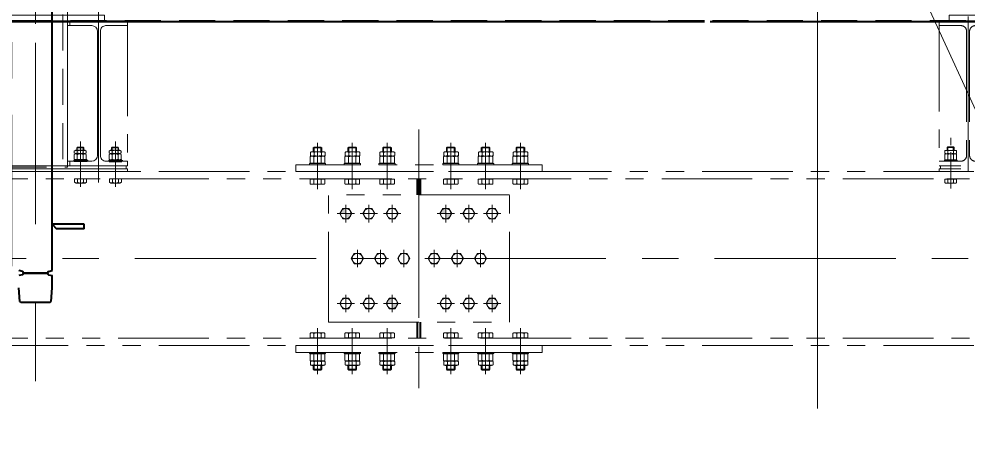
# Model space of a CAD drawing. Header units: millimetres. Extents: x 52110 to 400893, y -153728 to 31997.
# Drawn here: x 177360 to 180634, y -124304 to -122864 of the extents above; entities that cross this region are included whole.
import ezdxf

# ---------------------------------------------------------------- set-up
doc = ezdxf.new("R2010")
doc.units = ezdxf.units.MM
doc.header["$LTSCALE"] = 500
for name, pattern in [('CENTER', [2, 1.25, -0.25, 0.25, -0.25]), ('DASHED', [0.75, 0.5, -0.25]), ('DASHED2', [0.375, 0.25, -0.125]), ('HIDDEN', [0.375, 0.25, -0.125]), ('PHANTOM2', [1.25, 0.625, -0.125, 0.125, -0.125, 0.125, -0.125])]:
    doc.linetypes.add(name, pattern=pattern)
for name, color, linetype, lineweight in [('2D', 4, 'PHANTOM2', 20), ('SHI', 7, 'Continuous', 40), ('WEN', 3, 'Continuous', 20), ('XU', 6, 'DASHED2', 20), ('ZHONG', 1, 'CENTER', 20)]:
    doc.layers.add(name, color=color, linetype=linetype, lineweight=lineweight)
doc.layers.add('3', color=6, linetype='Continuous')

# ---------------------------------------------------------------- blocks, each defined once
blk = doc.blocks.new('sl')
at = {"layer": 'SHI'}
for p, q in [((219932.72, 74636.82), (219932.72, 76217.7)), ((220043.72, 74796.7), (219932.72, 74796.7)), ((219934.72, 74794.7), (219932.72, 74794.7)), ((219934.72, 74796.7), (219934.72, 74794.7)), ((219934.72, 74794.7), (219948.72, 74780.7)), ((220043.72, 74780.7), (220043.72, 74796.7)), ((220033.72, 74780.7), (219948.72, 74780.7)), ((220043.72, 74780.7), (219948.72, 74780.7)), ((219831.14, 74633.5), (219818.72, 74636.82)), ((219920.3, 74633.5), (219932.72, 74636.82)), ((219831.14, 74621.91), (219818.72, 74618.58)), ((219834.72, 74628.7), (219916.72, 74628.7)), ((219834.72, 74626.7), (219916.72, 74626.7)), ((219920.3, 74621.91), (219932.72, 74618.58)), ((219932.72, 74576.7), (219932.72, 74618.58)), ((219821.72, 74529.7), (219818.72, 74576.7)), ((219929.72, 74529.7), (219932.72, 74576.7)), ((219824.72, 74526.7), (219821.72, 74529.7)), ((219824.72, 74526.7), (219926.72, 74526.7)), ((219926.72, 74526.7), (219929.72, 74529.7))]:
    blk.add_line(p, q, dxfattribs=at)
for centre, start, end in [((219829.72, 74628.7), 0, 76.48135), ((219921.72, 74628.7), 103.51865, 180), ((219829.72, 74626.7), 283.51865, 0), ((219921.72, 74626.7), 180, 256.48135)]:
    blk.add_arc(centre, 5, start, end, dxfattribs=at)
at = {"layer": 'ZHONG', "color": 1}
blk.add_line((219875.72, 74796.7), (219875.72, 79215.72), dxfattribs=at)
at = {"layer": 'ZHONG'}
blk.add_line((219875.72, 74524.7), (219875.72, 74254.31), dxfattribs=at)
blk = doc.blocks.new('平移框架连接板一')
at = {"layer": '2D'}
h = blk.add_hatch(color=3, dxfattribs=at)
h.paths.add_polyline_path([(-247.5, 173, 0.414214), (-265.5, 155), (-247.5, 155)])
h.paths.add_polyline_path([(-229.5, 155), (-247.5, 155), (-247.5, 137, 0.414214)])
h.paths.add_polyline_path([(-87.5, -137, 0.414214), (-105.5, -155), (-87.5, -155)])
h.paths.add_polyline_path([(-69.5, -155), (-87.5, -155), (-87.5, -173, 0.414214)])
h = blk.add_hatch(color=256, dxfattribs=at)
h.paths.add_polyline_path([(79.5, 155), (97.5, 155), (97.5, 173, 0.414214)])
h.paths.add_polyline_path([(97.5, 137, 0.414214), (115.5, 155), (97.5, 155)])
h.paths.add_polyline_path([(257.5, -155), (257.5, -137, 0.414214), (239.5, -155)])
h.paths.add_polyline_path([(257.5, -155), (257.5, -173, 0.414214), (275.5, -155)])
for p, q in [((-369.6, 355.3), (-369.6, 366.9)), ((-363.2, 368.6), (-325.1, 368.6)), ((-357, 385), (-360, 382)), ((-330, 382), (-360, 382)), ((-360, 368.6), (-360, 382)), ((-357, 368.6), (-357, 385)), ((-357, 385), (-333, 385)), ((-356.9, 355.3), (-356.9, 366.9)), ((-333, 385), (-330, 382)), ((-333, 368.6), (-333, 385)), ((-331.5, 355.3), (-331.5, 366.9)), ((-330, 368.6), (-330, 382)), ((-318.7, 355.3), (-318.7, 366.9)), ((-249.6, 355.3), (-249.6, 366.9)), ((-243.2, 368.6), (-205.1, 368.6)), ((-237, 385), (-240, 382)), ((-210, 382), (-240, 382)), ((-240, 368.6), (-240, 382)), ((-237, 368.6), (-237, 385)), ((-237, 385), (-213, 385)), ((-236.9, 355.3), (-236.9, 366.9)), ((-213, 385), (-210, 382)), ((-213, 368.6), (-213, 385)), ((-211.5, 355.3), (-211.5, 366.9)), ((-210, 368.6), (-210, 382)), ((-198.7, 355.3), (-198.7, 366.9)), ((-129.6, 355.3), (-129.6, 366.9)), ((-123.2, 368.6), (-85.1, 368.6)), ((-117, 385), (-120, 382)), ((-90, 382), (-120, 382)), ((-120, 368.6), (-120, 382)), ((-117, 368.6), (-117, 385)), ((-117, 385), (-93, 385)), ((-116.9, 355.3), (-116.9, 366.9)), ((-93, 385), (-90, 382)), ((-93, 368.6), (-93, 385)), ((-91.5, 355.3), (-91.5, 366.9)), ((-90, 368.6), (-90, 382)), ((-78.7, 355.3), (-78.7, 366.9)), ((90.4, 355.3), (90.4, 366.9)), ((96.8, 368.6), (134.9, 368.6)), ((103, 385), (100, 382)), ((130, 382), (100, 382)), ((100, 368.6), (100, 382)), ((103, 368.6), (103, 385)), ((103, 385), (127, 385)), ((103.1, 355.3), (103.1, 366.9)), ((127, 385), (130, 382)), ((127, 368.6), (127, 385)), ((128.5, 355.3), (128.5, 366.9)), ((130, 368.6), (130, 382)), ((141.3, 355.3), (141.3, 366.9)), ((210.4, 355.3), (210.4, 366.9)), ((216.8, 368.6), (254.9, 368.6)), ((223, 385), (220, 382)), ((250, 382), (220, 382)), ((220, 368.6), (220, 382)), ((223, 368.6), (223, 385)), ((223, 385), (247, 385)), ((223.1, 355.3), (223.1, 366.9)), ((247, 385), (250, 382)), ((247, 368.6), (247, 385)), ((248.5, 355.3), (248.5, 366.9)), ((250, 368.6), (250, 382)), ((261.3, 355.3), (261.3, 366.9)), ((330.4, 355.3), (330.4, 366.9)), ((336.8, 368.6), (374.9, 368.6)), ((343, 385), (340, 382)), ((370, 382), (340, 382)), ((340, 368.6), (340, 382)), ((343, 368.6), (343, 385)), ((343, 385), (367, 385)), ((343.1, 355.3), (343.1, 366.9)), ((367, 385), (370, 382)), ((367, 368.6), (367, 385)), ((368.5, 355.3), (368.5, 366.9)), ((370, 368.6), (370, 382)), ((381.3, 355.3), (381.3, 366.9)), ((-373, 328), (-373, 324)), ((-317, 328), (-373, 328)), ((-370.4, 351.9), (-370.4, 328.8)), ((-319.6, 328.8), (-370.4, 328.8)), ((-366.4, 328), (-366.4, 328.8)), ((-323.6, 328), (-366.4, 328)), ((-325.9, 353.6), (-364.1, 353.6)), ((-363.2, 353.6), (-325.1, 353.6)), ((-357.7, 351.9), (-357.7, 328.8)), ((-332.3, 351.9), (-332.3, 328.8)), ((-323.6, 328), (-323.6, 328.8)), ((-319.6, 351.9), (-319.6, 328.8)), ((-317, 324), (-317, 328)), ((-253, 328), (-253, 324)), ((-197, 328), (-253, 328)), ((-250.4, 351.9), (-250.4, 328.8)), ((-199.6, 328.8), (-250.4, 328.8)), ((-246.4, 328), (-246.4, 328.8)), ((-203.6, 328), (-246.4, 328)), ((-205.9, 353.6), (-244.1, 353.6)), ((-243.2, 353.6), (-205.1, 353.6)), ((-237.7, 351.9), (-237.7, 328.8)), ((-212.3, 351.9), (-212.3, 328.8)), ((-203.6, 328), (-203.6, 328.8)), ((-199.6, 351.9), (-199.6, 328.8)), ((-197, 324), (-197, 328)), ((-133, 328), (-133, 324)), ((-77, 328), (-133, 328)), ((-130.4, 351.9), (-130.4, 328.8)), ((-79.6, 328.8), (-130.4, 328.8)), ((-126.4, 328), (-126.4, 328.8)), ((-83.6, 328), (-126.4, 328)), ((-85.9, 353.6), (-124.1, 353.6)), ((-123.2, 353.6), (-85.1, 353.6)), ((-117.7, 351.9), (-117.7, 328.8)), ((-92.3, 351.9), (-92.3, 328.8)), ((-83.6, 328), (-83.6, 328.8)), ((-79.6, 351.9), (-79.6, 328.8)), ((-77, 324), (-77, 328)), ((87, 328), (87, 324)), ((143, 328), (87, 328)), ((89.6, 351.9), (89.6, 328.8)), ((140.4, 328.8), (89.6, 328.8)), ((93.6, 328), (93.6, 328.8)), ((136.4, 328), (93.6, 328)), ((134.1, 353.6), (95.9, 353.6)), ((96.8, 353.6), (134.9, 353.6)), ((102.3, 351.9), (102.3, 328.8)), ((127.7, 351.9), (127.7, 328.8)), ((136.4, 328), (136.4, 328.8)), ((140.4, 351.9), (140.4, 328.8)), ((143, 324), (143, 328)), ((207, 328), (207, 324)), ((263, 328), (207, 328)), ((209.6, 351.9), (209.6, 328.8)), ((260.4, 328.8), (209.6, 328.8)), ((213.6, 328), (213.6, 328.8)), ((256.4, 328), (213.6, 328)), ((254.1, 353.6), (215.9, 353.6)), ((216.8, 353.6), (254.9, 353.6)), ((222.3, 351.9), (222.3, 328.8)), ((247.7, 351.9), (247.7, 328.8)), ((256.4, 328), (256.4, 328.8)), ((260.4, 351.9), (260.4, 328.8)), ((263, 324), (263, 328)), ((327, 328), (327, 324)), ((383, 328), (327, 328)), ((329.6, 351.9), (329.6, 328.8)), ((380.4, 328.8), (329.6, 328.8)), ((333.6, 328), (333.6, 328.8)), ((376.4, 328), (333.6, 328)), ((374.1, 353.6), (335.9, 353.6)), ((336.8, 353.6), (374.9, 353.6)), ((342.3, 351.9), (342.3, 328.8)), ((367.7, 351.9), (367.7, 328.8)), ((376.4, 328), (376.4, 328.8)), ((380.4, 351.9), (380.4, 328.8)), ((383, 324), (383, 328)), ((430, 324), (-420, 324)), ((-420, 324), (-420, 300)), ((430, 300), (-420, 300)), ((-373, 324), (-317, 324)), ((-253, 324), (-197, 324)), ((-133, 324), (-77, 324)), ((87, 324), (143, 324)), ((207, 324), (263, 324)), ((327, 324), (383, 324)), ((430, 324), (430, 300)), ((-370.4, 274.2), (-370.4, 258)), ((-370.4, 274.2), (-319.6, 274.2)), ((-361.7, 275), (-328.3, 275)), ((-361.7, 275), (-361.7, 274.2)), ((-357.7, 274.2), (-357.7, 258)), ((-332.3, 274.2), (-332.3, 258)), ((-328.3, 275), (-328.3, 274.2)), ((-319.6, 274.2), (-319.6, 258)), ((-250.4, 274.2), (-250.4, 258)), ((-250.4, 274.2), (-199.6, 274.2)), ((-241.7, 275), (-208.3, 275)), ((-241.7, 275), (-241.7, 274.2)), ((-237.7, 274.2), (-237.7, 258)), ((-212.3, 274.2), (-212.3, 258)), ((-208.3, 275), (-208.3, 274.2)), ((-199.6, 274.2), (-199.6, 258)), ((-130.4, 274.2), (-130.4, 258)), ((-130.4, 274.2), (-79.6, 274.2)), ((-121.7, 275), (-88.3, 275)), ((-121.7, 275), (-121.7, 274.2)), ((-117.7, 274.2), (-117.7, 258)), ((-92.3, 274.2), (-92.3, 258)), ((-88.3, 275), (-88.3, 274.2)), ((-79.6, 274.2), (-79.6, 258)), ((89.6, 274.2), (89.6, 258)), ((89.6, 274.2), (140.4, 274.2)), ((98.3, 275), (131.7, 275)), ((98.3, 275), (98.3, 274.2)), ((102.3, 274.2), (102.3, 258)), ((127.7, 274.2), (127.7, 258)), ((131.7, 275), (131.7, 274.2)), ((140.4, 274.2), (140.4, 258)), ((209.6, 274.2), (209.6, 258)), ((209.6, 274.2), (260.4, 274.2)), ((218.3, 275), (251.7, 275)), ((218.3, 275), (218.3, 274.2)), ((222.3, 274.2), (222.3, 258)), ((247.7, 274.2), (247.7, 258)), ((251.7, 275), (251.7, 274.2)), ((260.4, 274.2), (260.4, 258)), ((329.6, 274.2), (329.6, 258)), ((329.6, 274.2), (380.4, 274.2)), ((338.3, 275), (371.7, 275)), ((338.3, 275), (338.3, 274.2)), ((342.3, 274.2), (342.3, 258)), ((367.7, 274.2), (367.7, 258)), ((371.7, 275), (371.7, 274.2)), ((380.4, 274.2), (380.4, 258)), ((-364.1, 256.3), (-325.9, 256.3)), ((-244.1, 256.3), (-205.9, 256.3)), ((-124.1, 256.3), (-85.9, 256.3)), ((95.9, 256.3), (134.1, 256.3)), ((215.9, 256.3), (254.1, 256.3)), ((335.9, 256.3), (374.1, 256.3)), ((-307.5, -220), (-307.5, 220)), ((317.5, 220), (-307.5, 220)), ((317.5, -220), (317.5, 220)), ((-257.9, 173), (-268.3, 155)), ((-237.1, 173), (-257.9, 173)), ((-226.7, 155), (-237.1, 173)), ((-177.9, 173), (-188.3, 155)), ((-157.1, 173), (-177.9, 173)), ((-146.7, 155), (-157.1, 173)), ((-97.9, 173), (-108.3, 155)), ((-77.1, 173), (-97.9, 173)), ((-66.7, 155), (-77.1, 173)), ((87.1, 173), (76.7, 155)), ((107.9, 173), (87.1, 173)), ((118.3, 155), (107.9, 173)), ((167.1, 173), (156.7, 155)), ((187.9, 173), (167.1, 173)), ((198.3, 155), (187.9, 173)), ((247.1, 173), (236.7, 155)), ((267.9, 173), (247.1, 173)), ((278.3, 155), (267.9, 173)), ((-268.3, 155), (-257.9, 137)), ((-257.9, 137), (-237.1, 137)), ((-237.1, 137), (-226.7, 155)), ((-188.3, 155), (-177.9, 137)), ((-177.9, 137), (-157.1, 137)), ((-157.1, 137), (-146.7, 155)), ((-108.3, 155), (-97.9, 137)), ((-97.9, 137), (-77.1, 137)), ((-77.1, 137), (-66.7, 155)), ((76.7, 155), (87.1, 137)), ((87.1, 137), (107.9, 137)), ((107.9, 137), (118.3, 155)), ((156.7, 155), (167.1, 137)), ((167.1, 137), (187.9, 137)), ((187.9, 137), (198.3, 155)), ((236.7, 155), (247.1, 137)), ((247.1, 137), (267.9, 137)), ((267.9, 137), (278.3, 155)), ((-217.9, 18), (-228.3, 0)), ((-228.3, 0), (-217.9, -18)), ((-197.1, 18), (-217.9, 18)), ((-186.7, 0), (-197.1, 18)), ((-197.1, -18), (-186.7, 0)), ((-137.9, 18), (-148.3, 0)), ((-148.3, 0), (-137.9, -18)), ((-117.1, 18), (-137.9, 18)), ((-106.7, 0), (-117.1, 18)), ((-117.1, -18), (-106.7, 0)), ((-57.9, 18), (-68.3, 0)), ((-68.3, 0), (-57.9, -18)), ((-37.1, 18), (-57.9, 18)), ((-26.7, 0), (-37.1, 18)), ((-37.1, -18), (-26.7, 0)), ((47.1, 18), (36.7, 0)), ((36.7, 0), (47.1, -18)), ((67.9, 18), (47.1, 18)), ((78.3, 0), (67.9, 18)), ((67.9, -18), (78.3, 0)), ((127.1, 18), (116.7, 0)), ((116.7, 0), (127.1, -18)), ((147.9, 18), (127.1, 18)), ((158.3, 0), (147.9, 18)), ((147.9, -18), (158.3, 0)), ((207.1, 18), (196.7, 0)), ((196.7, 0), (207.1, -18)), ((227.9, 18), (207.1, 18)), ((238.3, 0), (227.9, 18)), ((227.9, -18), (238.3, 0)), ((-217.9, -18), (-197.1, -18)), ((-137.9, -18), (-117.1, -18)), ((-57.9, -18), (-37.1, -18)), ((47.1, -18), (67.9, -18)), ((127.1, -18), (147.9, -18)), ((207.1, -18), (227.9, -18)), ((-257.9, -137), (-268.3, -155)), ((-268.3, -155), (-257.9, -173)), ((-237.1, -137), (-257.9, -137)), ((-226.7, -155), (-237.1, -137)), ((-237.1, -173), (-226.7, -155)), ((-177.9, -137), (-188.3, -155)), ((-188.3, -155), (-177.9, -173)), ((-157.1, -137), (-177.9, -137)), ((-146.7, -155), (-157.1, -137)), ((-157.1, -173), (-146.7, -155)), ((-97.9, -137), (-108.3, -155)), ((-108.3, -155), (-97.9, -173)), ((-77.1, -137), (-97.9, -137)), ((-66.7, -155), (-77.1, -137)), ((-77.1, -173), (-66.7, -155)), ((87.1, -137), (76.7, -155)), ((76.7, -155), (87.1, -173)), ((107.9, -137), (87.1, -137)), ((118.3, -155), (107.9, -137)), ((107.9, -173), (118.3, -155)), ((167.1, -137), (156.7, -155)), ((156.7, -155), (167.1, -173)), ((187.9, -137), (167.1, -137)), ((198.3, -155), (187.9, -137)), ((187.9, -173), (198.3, -155)), ((247.1, -137), (236.7, -155)), ((236.7, -155), (247.1, -173)), ((267.9, -137), (247.1, -137)), ((278.3, -155), (267.9, -137)), ((267.9, -173), (278.3, -155)), ((-257.9, -173), (-237.1, -173)), ((-177.9, -173), (-157.1, -173)), ((-97.9, -173), (-77.1, -173)), ((87.1, -173), (107.9, -173)), ((167.1, -173), (187.9, -173)), ((247.1, -173), (267.9, -173)), ((-307.5, -220), (317.5, -220)), ((-370.4, -274.2), (-370.4, -258)), ((-364.1, -256.3), (-325.9, -256.3)), ((-357.7, -274.2), (-357.7, -258)), ((-332.3, -274.2), (-332.3, -258)), ((-319.6, -274.2), (-319.6, -258)), ((-250.4, -274.2), (-250.4, -258)), ((-244.1, -256.3), (-205.9, -256.3)), ((-237.7, -274.2), (-237.7, -258)), ((-212.3, -274.2), (-212.3, -258)), ((-199.6, -274.2), (-199.6, -258)), ((-130.4, -274.2), (-130.4, -258)), ((-124.1, -256.3), (-85.9, -256.3)), ((-117.7, -274.2), (-117.7, -258)), ((-92.3, -274.2), (-92.3, -258)), ((-79.6, -274.2), (-79.6, -258)), ((89.6, -274.2), (89.6, -258)), ((95.9, -256.3), (134.1, -256.3)), ((102.3, -274.2), (102.3, -258)), ((127.7, -274.2), (127.7, -258)), ((140.4, -274.2), (140.4, -258)), ((209.6, -274.2), (209.6, -258)), ((215.9, -256.3), (254.1, -256.3)), ((222.3, -274.2), (222.3, -258)), ((247.7, -274.2), (247.7, -258)), ((260.4, -274.2), (260.4, -258)), ((329.6, -274.2), (329.6, -258)), ((335.9, -256.3), (374.1, -256.3)), ((342.3, -274.2), (342.3, -258)), ((367.7, -274.2), (367.7, -258)), ((380.4, -274.2), (380.4, -258)), ((-370.4, -274.2), (-319.6, -274.2)), ((-361.7, -275), (-361.7, -274.2)), ((-361.7, -275), (-328.3, -275)), ((-328.3, -275), (-328.3, -274.2)), ((-250.4, -274.2), (-199.6, -274.2)), ((-241.7, -275), (-241.7, -274.2)), ((-241.7, -275), (-208.3, -275)), ((-208.3, -275), (-208.3, -274.2)), ((-130.4, -274.2), (-79.6, -274.2)), ((-121.7, -275), (-121.7, -274.2)), ((-121.7, -275), (-88.3, -275)), ((-88.3, -275), (-88.3, -274.2)), ((89.6, -274.2), (140.4, -274.2)), ((98.3, -275), (98.3, -274.2)), ((98.3, -275), (131.7, -275)), ((131.7, -275), (131.7, -274.2)), ((209.6, -274.2), (260.4, -274.2)), ((218.3, -275), (218.3, -274.2)), ((218.3, -275), (251.7, -275)), ((251.7, -275), (251.7, -274.2)), ((329.6, -274.2), (380.4, -274.2)), ((338.3, -275), (338.3, -274.2)), ((338.3, -275), (371.7, -275)), ((371.7, -275), (371.7, -274.2)), ((-420, -324), (-420, -300)), ((430, -300), (-420, -300)), ((430, -324), (-420, -324)), ((-373, -324), (-317, -324)), ((-373, -328), (-373, -324)), ((-317, -324), (-317, -328)), ((-253, -324), (-197, -324)), ((-253, -328), (-253, -324)), ((-197, -324), (-197, -328)), ((-133, -324), (-77, -324)), ((-133, -328), (-133, -324)), ((-77, -324), (-77, -328)), ((87, -324), (143, -324)), ((87, -328), (87, -324)), ((143, -324), (143, -328)), ((207, -324), (263, -324)), ((207, -328), (207, -324)), ((263, -324), (263, -328)), ((327, -324), (383, -324)), ((327, -328), (327, -324)), ((383, -324), (383, -328)), ((430, -324), (430, -300)), ((-317, -328), (-373, -328)), ((-370.4, -351.9), (-370.4, -328.8)), ((-319.6, -328.8), (-370.4, -328.8)), ((-369.6, -355.3), (-369.6, -366.9)), ((-366.4, -328), (-366.4, -328.8)), ((-323.6, -328), (-366.4, -328)), ((-325.9, -353.6), (-364.1, -353.6)), ((-363.2, -353.6), (-325.1, -353.6)), ((-357.7, -351.9), (-357.7, -328.8)), ((-356.9, -355.3), (-356.9, -366.9)), ((-332.3, -351.9), (-332.3, -328.8)), ((-331.5, -355.3), (-331.5, -366.9)), ((-323.6, -328), (-323.6, -328.8)), ((-319.6, -351.9), (-319.6, -328.8)), ((-318.7, -355.3), (-318.7, -366.9)), ((-197, -328), (-253, -328)), ((-250.4, -351.9), (-250.4, -328.8)), ((-199.6, -328.8), (-250.4, -328.8)), ((-249.6, -355.3), (-249.6, -366.9)), ((-246.4, -328), (-246.4, -328.8)), ((-203.6, -328), (-246.4, -328)), ((-205.9, -353.6), (-244.1, -353.6)), ((-243.2, -353.6), (-205.1, -353.6)), ((-237.7, -351.9), (-237.7, -328.8)), ((-236.9, -355.3), (-236.9, -366.9)), ((-212.3, -351.9), (-212.3, -328.8)), ((-211.5, -355.3), (-211.5, -366.9)), ((-203.6, -328), (-203.6, -328.8)), ((-199.6, -351.9), (-199.6, -328.8)), ((-198.7, -355.3), (-198.7, -366.9)), ((-77, -328), (-133, -328)), ((-130.4, -351.9), (-130.4, -328.8)), ((-79.6, -328.8), (-130.4, -328.8)), ((-129.6, -355.3), (-129.6, -366.9)), ((-126.4, -328), (-126.4, -328.8)), ((-83.6, -328), (-126.4, -328)), ((-85.9, -353.6), (-124.1, -353.6)), ((-123.2, -353.6), (-85.1, -353.6)), ((-117.7, -351.9), (-117.7, -328.8)), ((-116.9, -355.3), (-116.9, -366.9)), ((-92.3, -351.9), (-92.3, -328.8)), ((-91.5, -355.3), (-91.5, -366.9)), ((-83.6, -328), (-83.6, -328.8)), ((-79.6, -351.9), (-79.6, -328.8)), ((-78.7, -355.3), (-78.7, -366.9)), ((143, -328), (87, -328)), ((89.6, -351.9), (89.6, -328.8)), ((140.4, -328.8), (89.6, -328.8)), ((90.4, -355.3), (90.4, -366.9)), ((93.6, -328), (93.6, -328.8)), ((136.4, -328), (93.6, -328)), ((134.1, -353.6), (95.9, -353.6)), ((96.8, -353.6), (134.9, -353.6)), ((102.3, -351.9), (102.3, -328.8)), ((103.1, -355.3), (103.1, -366.9)), ((127.7, -351.9), (127.7, -328.8)), ((128.5, -355.3), (128.5, -366.9)), ((136.4, -328), (136.4, -328.8)), ((140.4, -351.9), (140.4, -328.8)), ((141.3, -355.3), (141.3, -366.9)), ((263, -328), (207, -328)), ((209.6, -351.9), (209.6, -328.8)), ((260.4, -328.8), (209.6, -328.8)), ((210.4, -355.3), (210.4, -366.9)), ((213.6, -328), (213.6, -328.8)), ((256.4, -328), (213.6, -328)), ((254.1, -353.6), (215.9, -353.6)), ((216.8, -353.6), (254.9, -353.6)), ((222.3, -351.9), (222.3, -328.8)), ((223.1, -355.3), (223.1, -366.9)), ((247.7, -351.9), (247.7, -328.8)), ((248.5, -355.3), (248.5, -366.9)), ((256.4, -328), (256.4, -328.8)), ((260.4, -351.9), (260.4, -328.8)), ((261.3, -355.3), (261.3, -366.9)), ((383, -328), (327, -328)), ((329.6, -351.9), (329.6, -328.8)), ((380.4, -328.8), (329.6, -328.8)), ((330.4, -355.3), (330.4, -366.9)), ((333.6, -328), (333.6, -328.8)), ((376.4, -328), (333.6, -328)), ((374.1, -353.6), (335.9, -353.6)), ((336.8, -353.6), (374.9, -353.6)), ((342.3, -351.9), (342.3, -328.8)), ((343.1, -355.3), (343.1, -366.9)), ((367.7, -351.9), (367.7, -328.8)), ((368.5, -355.3), (368.5, -366.9)), ((376.4, -328), (376.4, -328.8)), ((380.4, -351.9), (380.4, -328.8)), ((381.3, -355.3), (381.3, -366.9)), ((-363.2, -368.6), (-325.1, -368.6)), ((-360, -368.6), (-360, -382)), ((-330, -382), (-360, -382)), ((-357, -385), (-360, -382)), ((-357, -368.6), (-357, -385)), ((-357, -385), (-333, -385)), ((-333, -368.6), (-333, -385)), ((-333, -385), (-330, -382)), ((-330, -368.6), (-330, -382)), ((-243.2, -368.6), (-205.1, -368.6)), ((-240, -368.6), (-240, -382)), ((-210, -382), (-240, -382)), ((-237, -385), (-240, -382)), ((-237, -368.6), (-237, -385)), ((-237, -385), (-213, -385)), ((-213, -368.6), (-213, -385)), ((-213, -385), (-210, -382)), ((-210, -368.6), (-210, -382)), ((-123.2, -368.6), (-85.1, -368.6)), ((-120, -368.6), (-120, -382)), ((-90, -382), (-120, -382)), ((-117, -385), (-120, -382)), ((-117, -368.6), (-117, -385)), ((-117, -385), (-93, -385)), ((-93, -368.6), (-93, -385)), ((-93, -385), (-90, -382)), ((-90, -368.6), (-90, -382)), ((96.8, -368.6), (134.9, -368.6)), ((100, -368.6), (100, -382)), ((130, -382), (100, -382)), ((103, -385), (100, -382)), ((103, -368.6), (103, -385)), ((103, -385), (127, -385)), ((127, -368.6), (127, -385)), ((127, -385), (130, -382)), ((130, -368.6), (130, -382)), ((216.8, -368.6), (254.9, -368.6)), ((220, -368.6), (220, -382)), ((250, -382), (220, -382)), ((223, -385), (220, -382)), ((223, -368.6), (223, -385)), ((223, -385), (247, -385)), ((247, -368.6), (247, -385)), ((247, -385), (250, -382)), ((250, -368.6), (250, -382)), ((336.8, -368.6), (374.9, -368.6)), ((340, -368.6), (340, -382)), ((370, -382), (340, -382)), ((343, -385), (340, -382)), ((343, -368.6), (343, -385)), ((343, -385), (367, -385)), ((367, -368.6), (367, -385)), ((367, -385), (370, -382)), ((370, -368.6), (370, -382))]:
    blk.add_line(p, q, dxfattribs=at)
for centre in [(-247.5, 155), (-167.5, 155), (-87.5, 155), (97.5, 155), (177.5, 155), (257.5, 155), (-207.5, 0), (-127.5, 0), (-47.5, 0), (57.5, 0), (137.5, 0), (217.5, 0), (-247.5, -155), (-167.5, -155), (-87.5, -155), (97.5, -155), (177.5, -155), (257.5, -155)]:
    blk.add_circle(centre, 18, dxfattribs=at)
for centre, radius, start, end in [((-363.2, 355.9), 12.7, 60, 120), ((-344.2, 320.3), 48.3, 74.7385, 105.2615), ((-325.1, 355.9), 12.7, 60, 120), ((-243.2, 355.9), 12.7, 60, 120), ((-224.2, 320.3), 48.3, 74.7385, 105.2615), ((-205.1, 355.9), 12.7, 60, 120), ((-123.2, 355.9), 12.7, 60, 120), ((-104.2, 320.3), 48.3, 74.7385, 105.2615), ((-85.1, 355.9), 12.7, 60, 120), ((96.8, 355.9), 12.7, 60, 120), ((115.8, 320.3), 48.3, 74.7385, 105.2615), ((134.9, 355.9), 12.7, 60, 120), ((216.8, 355.9), 12.7, 60, 120), ((235.8, 320.3), 48.3, 74.7385, 105.2615), ((254.9, 355.9), 12.7, 60, 120), ((336.8, 355.9), 12.7, 60, 120), ((355.8, 320.3), 48.3, 74.7385, 105.2615), ((374.9, 355.9), 12.7, 60, 120), ((-364.1, 340.9), 12.7, 60, 120), ((-363.2, 366.3), 12.7, 240, 300), ((-345, 305.3), 48.3, 74.7385, 105.2615), ((-344.2, 401.9), 48.3, 254.7385, 285.2615), ((-325.9, 340.9), 12.7, 60, 120), ((-325.1, 366.3), 12.7, 240, 300), ((-244.1, 340.9), 12.7, 60, 120), ((-243.2, 366.3), 12.7, 240, 300), ((-225, 305.3), 48.3, 74.7385, 105.2615), ((-224.2, 401.9), 48.3, 254.7385, 285.2615), ((-205.9, 340.9), 12.7, 60, 120), ((-205.1, 366.3), 12.7, 240, 300), ((-124.1, 340.9), 12.7, 60, 120), ((-123.2, 366.3), 12.7, 240, 300), ((-105, 305.3), 48.3, 74.7385, 105.2615), ((-104.2, 401.9), 48.3, 254.7385, 285.2615), ((-85.9, 340.9), 12.7, 60, 120), ((-85.1, 366.3), 12.7, 240, 300), ((95.9, 340.9), 12.7, 60, 120), ((96.8, 366.3), 12.7, 240, 300), ((115, 305.3), 48.3, 74.7385, 105.2615), ((115.8, 401.9), 48.3, 254.7385, 285.2615), ((134.1, 340.9), 12.7, 60, 120), ((134.9, 366.3), 12.7, 240, 300), ((215.9, 340.9), 12.7, 60, 120), ((216.8, 366.3), 12.7, 240, 300), ((235, 305.3), 48.3, 74.7385, 105.2615), ((235.8, 401.9), 48.3, 254.7385, 285.2615), ((254.1, 340.9), 12.7, 60, 120), ((254.9, 366.3), 12.7, 240, 300), ((335.9, 340.9), 12.7, 60, 120), ((336.8, 366.3), 12.7, 240, 300), ((355, 305.3), 48.3, 74.7385, 105.2615), ((355.8, 401.9), 48.3, 254.7385, 285.2615), ((374.1, 340.9), 12.7, 60, 120), ((374.9, 366.3), 12.7, 240, 300), ((-364.1, 269), 12.7, 240, 300), ((-345, 304.6), 48.3, 254.7385, 285.2615), ((-325.9, 269), 12.7, 240, 300), ((-244.1, 269), 12.7, 240, 300), ((-225, 304.6), 48.3, 254.7385, 285.2615), ((-205.9, 269), 12.7, 240, 300), ((-124.1, 269), 12.7, 240, 300), ((-105, 304.6), 48.3, 254.7385, 285.2615), ((-85.9, 269), 12.7, 240, 300), ((95.9, 269), 12.7, 240, 300), ((115, 304.6), 48.3, 254.7385, 285.2615), ((134.1, 269), 12.7, 240, 300), ((215.9, 269), 12.7, 240, 300), ((235, 304.6), 48.3, 254.7385, 285.2615), ((254.1, 269), 12.7, 240, 300), ((335.9, 269), 12.7, 240, 300), ((355, 304.6), 48.3, 254.7385, 285.2615), ((374.1, 269), 12.7, 240, 300), ((-364.1, -269), 12.7, 60, 120), ((-345, -304.6), 48.3, 74.7385, 105.2615), ((-325.9, -269), 12.7, 60, 120), ((-244.1, -269), 12.7, 60, 120), ((-225, -304.6), 48.3, 74.7385, 105.2615), ((-205.9, -269), 12.7, 60, 120), ((-124.1, -269), 12.7, 60, 120), ((-105, -304.6), 48.3, 74.7385, 105.2615), ((-85.9, -269), 12.7, 60, 120), ((95.9, -269), 12.7, 60, 120), ((115, -304.6), 48.3, 74.7385, 105.2615), ((134.1, -269), 12.7, 60, 120), ((215.9, -269), 12.7, 60, 120), ((235, -304.6), 48.3, 74.7385, 105.2615), ((254.1, -269), 12.7, 60, 120), ((335.9, -269), 12.7, 60, 120), ((355, -304.6), 48.3, 74.7385, 105.2615), ((374.1, -269), 12.7, 60, 120), ((-364.1, -340.9), 12.7, 240, 300), ((-363.2, -366.3), 12.7, 60, 120), ((-345, -305.3), 48.3, 254.7385, 285.2615), ((-344.2, -401.9), 48.3, 74.7385, 105.2615), ((-325.9, -340.9), 12.7, 240, 300), ((-325.1, -366.3), 12.7, 60, 120), ((-244.1, -340.9), 12.7, 240, 300), ((-243.2, -366.3), 12.7, 60, 120), ((-225, -305.3), 48.3, 254.7385, 285.2615), ((-224.2, -401.9), 48.3, 74.7385, 105.2615), ((-205.9, -340.9), 12.7, 240, 300), ((-205.1, -366.3), 12.7, 60, 120), ((-124.1, -340.9), 12.7, 240, 300), ((-123.2, -366.3), 12.7, 60, 120), ((-105, -305.3), 48.3, 254.7385, 285.2615), ((-104.2, -401.9), 48.3, 74.7385, 105.2615), ((-85.9, -340.9), 12.7, 240, 300), ((-85.1, -366.3), 12.7, 60, 120), ((95.9, -340.9), 12.7, 240, 300), ((96.8, -366.3), 12.7, 60, 120), ((115, -305.3), 48.3, 254.7385, 285.2615), ((115.8, -401.9), 48.3, 74.7385, 105.2615), ((134.1, -340.9), 12.7, 240, 300), ((134.9, -366.3), 12.7, 60, 120), ((215.9, -340.9), 12.7, 240, 300), ((216.8, -366.3), 12.7, 60, 120), ((235, -305.3), 48.3, 254.7385, 285.2615), ((235.8, -401.9), 48.3, 74.7385, 105.2615), ((254.1, -340.9), 12.7, 240, 300), ((254.9, -366.3), 12.7, 60, 120), ((335.9, -340.9), 12.7, 240, 300), ((336.8, -366.3), 12.7, 60, 120), ((355, -305.3), 48.3, 254.7385, 285.2615), ((355.8, -401.9), 48.3, 74.7385, 105.2615), ((374.1, -340.9), 12.7, 240, 300), ((374.9, -366.3), 12.7, 60, 120), ((-363.2, -355.9), 12.7, 240, 300), ((-344.2, -320.3), 48.3, 254.7385, 285.2615), ((-325.1, -355.9), 12.7, 240, 300), ((-243.2, -355.9), 12.7, 240, 300), ((-224.2, -320.3), 48.3, 254.7385, 285.2615), ((-205.1, -355.9), 12.7, 240, 300), ((-123.2, -355.9), 12.7, 240, 300), ((-104.2, -320.3), 48.3, 254.7385, 285.2615), ((-85.1, -355.9), 12.7, 240, 300), ((96.8, -355.9), 12.7, 240, 300), ((115.8, -320.3), 48.3, 254.7385, 285.2615), ((134.9, -355.9), 12.7, 240, 300), ((216.8, -355.9), 12.7, 240, 300), ((235.8, -320.3), 48.3, 254.7385, 285.2615), ((254.9, -355.9), 12.7, 240, 300), ((336.8, -355.9), 12.7, 240, 300), ((355.8, -320.3), 48.3, 254.7385, 285.2615), ((374.9, -355.9), 12.7, 240, 300)]:
    blk.add_arc(centre, radius, start, end, dxfattribs=at)
at = {"layer": 'ZHONG'}
for p, q in [((-345, 239.9), (-345, 399.4)), ((-225, 239.9), (-225, 399.4)), ((-105, 239.9), (-105, 399.4)), ((5, 420.5), (5, -447.3)), ((115, 239.9), (115, 399.4)), ((235, 239.9), (235, 399.4)), ((355, 239.9), (355, 399.4)), ((-247.5, 185), (-247.5, 125)), ((-167.5, 185), (-167.5, 125)), ((-87.5, 185), (-87.5, 125)), ((97.5, 185), (97.5, 125)), ((177.5, 185), (177.5, 125)), ((257.5, 185), (257.5, 125)), ((-217.5, 155), (-277.5, 155)), ((-137.5, 155), (-197.5, 155)), ((-57.5, 155), (-117.5, 155)), ((127.5, 155), (67.5, 155)), ((207.5, 155), (147.5, 155)), ((287.5, 155), (227.5, 155)), ((-207.5, 30), (-207.5, -30)), ((-127.5, 30), (-127.5, -30)), ((-47.5, 30), (-47.5, -30)), ((57.5, 30), (57.5, -30)), ((137.5, 30), (137.5, -30)), ((217.5, 30), (217.5, -30)), ((-247.5, -125), (-247.5, -185)), ((-167.5, -125), (-167.5, -185)), ((-87.5, -125), (-87.5, -185)), ((97.5, -125), (97.5, -185)), ((177.5, -125), (177.5, -185)), ((257.5, -125), (257.5, -185)), ((-217.5, -155), (-277.5, -155)), ((-137.5, -155), (-197.5, -155)), ((-57.5, -155), (-117.5, -155)), ((127.5, -155), (67.5, -155)), ((207.5, -155), (147.5, -155)), ((287.5, -155), (227.5, -155)), ((-345, -239.9), (-345, -399.4)), ((-225, -239.9), (-225, -399.4)), ((-105, -239.9), (-105, -399.4)), ((115, -239.9), (115, -399.4)), ((235, -239.9), (235, -399.4)), ((355, -239.9), (355, -399.4))]:
    blk.add_line(p, q, dxfattribs=at)
blk = doc.blocks.new('螺栓M24x120组合')
for p, q in [((-19.8, 0.8), (-19.8, 13.7)), ((19.8, 0.8), (-19.8, 0.8)), ((14.8, 15), (-14.8, 15)), ((-13.2, 0), (-13.2, 0.8)), ((13.2, 0), (-13.2, 0)), ((-9.9, 0.8), (-9.9, 13.7)), ((9.9, 0.8), (9.9, 13.7)), ((13.2, 0), (13.2, 0.8)), ((19.8, 0.8), (19.8, 13.7)), ((22, -61), (-22, -61)), ((-22, -61), (-22, -65)), ((-22, -65), (22, -65)), ((-16.6, -65), (-16.6, -65.8)), ((16.6, -65), (16.6, -65.8)), ((22, -65), (22, -61)), ((-19.8, -85.2), (-19.8, -65.8)), ((-19.8, -65.8), (19.8, -65.8)), ((-19.8, -97.2), (-19.8, -87.8)), ((-14.8, -86.5), (14.8, -86.5)), ((-14.8, -86.5), (14.8, -86.5)), ((-9.9, -85.2), (-9.9, -65.8)), ((-9.9, -97.2), (-9.9, -87.8)), ((9.9, -85.2), (9.9, -65.8)), ((9.9, -97.2), (9.9, -87.8)), ((19.8, -85.2), (19.8, -65.8)), ((19.8, -97.2), (19.8, -87.8)), ((-14.8, -98.5), (14.8, -98.5)), ((-12, -98.5), (-12, -108.6)), ((-12, -108.6), (-9.6, -111)), ((12, -108.6), (-12, -108.6)), ((9.6, -111), (-9.6, -111)), ((9.6, -111), (12, -108.6)), ((12, -98.5), (12, -108.6))]:
    blk.add_line(p, q)
for centre, radius, start, end in [((-14.8, 5.1), 9.89, 60, 120), ((0, -22.6), 37.6, 74.7385, 105.2615), ((14.8, 5.1), 9.89, 60, 120), ((-14.8, -76.6), 9.89, 240, 300), ((-14.8, -96.4), 9.89, 60, 120), ((-14.8, -88.6), 9.89, 240, 300), ((0, -48.9), 37.6, 254.7385, 285.2615), ((0, -124.1), 37.6, 74.7385, 105.2615), ((0, -60.9), 37.6, 254.7385, 285.2615), ((14.8, -76.6), 9.89, 240, 300), ((14.8, -96.4), 9.89, 60, 120), ((14.8, -88.6), 9.89, 240, 300)]:
    blk.add_arc(centre, radius, start, end)
at = {"layer": '3'}
for p, q in [((-9.6, -98.5), (-9.6, -111)), ((9.6, -98.5), (9.6, -111))]:
    blk.add_line(p, q, dxfattribs=at)
blk = doc.blocks.new('横梁（单管）')
at = {"layer": '2D'}
for p, q in [((170, 1125), (-170, 1125)), ((-170, 1095), (-170, 1125)), ((170, 1095), (170, 1125)), ((170, 1095), (-170, 1095)), ((-122.5, 530), (-122.5, 1095)), ((122.5, 530), (122.5, 1095)), ((-315, 530), (315, 530)), ((-315, 510), (-315, 530)), ((315, 510), (315, 530)), ((-350, 510), (-350, 10)), ((-350, 510), (350, 510)), ((-350, 494), (-275, 494)), ((-122.5, 494), (-225, 494)), ((-150, 494), (-150, 510)), ((-122.5, 10), (-122.5, 510)), ((122.5, 10), (122.5, 510)), ((122.5, 494), (225, 494)), ((150, 510), (150, 494)), ((350, 494), (275, 494)), ((350, 510), (350, 10)), ((-255, 474), (-255, 46)), ((-245, 474), (-245, 46)), ((245, 474), (245, 46)), ((255, 474), (255, 46)), ((-275, 26), (-350, 26)), ((350, 10), (-350, 10)), ((350, 0), (-350, 0)), ((-350, 0), (-350, -10)), ((-345, 0), (-345, 10)), ((-225, 26), (-122.5, 26)), ((-150, 26), (-150, 10)), ((225, 26), (122.5, 26)), ((150, 26), (150, 10)), ((275, 26), (350, 26)), ((345, 0), (345, 10)), ((350, 0), (350, -10))]:
    blk.add_line(p, q, dxfattribs=at)
at = {"layer": '2D', "linetype": 'DASHED', "ltscale": 0.2}
for p, q in [((-122.5, 10), (-122.5, 5)), ((122.5, 5), (-122.5, 5)), ((122.5, 10), (122.5, 5))]:
    blk.add_line(p, q, dxfattribs=at)
at = {"layer": '2D'}
for centre, start, end in [((-275, 474), 0, 90), ((-225, 474), 90, 180), ((225, 474), 0, 90), ((275, 474), 90, 180), ((-275, 46), 270, 0), ((-225, 46), 180, 270), ((225, 46), 270, 0), ((275, 46), 180, 270)]:
    blk.add_arc(centre, 20, start, end, dxfattribs=at)
at = {"layer": 'XU', "linetype": 'DASHED', "ltscale": 0.2}
for p, q in [((-95, 1125), (-95, 1095)), ((95, 1125), (95, 1095))]:
    blk.add_line(p, q, dxfattribs=at)
at = {"layer": 'XU', "linetype": 'DASHED2'}
for p, q in [((-106.5, 5), (-106.5, 1095)), ((106.5, 5), (106.5, 1095))]:
    blk.add_line(p, q, dxfattribs=at)
at = {"layer": 'ZHONG'}
for p, q in [((0, 1223.4), (0, -197.4)), ((-250, 526), (-250, -10)), ((250, 526), (250, -10))]:
    blk.add_line(p, q, dxfattribs=at)
at = {"layer": 'ZHONG', "ltscale": 0.2}
for p, q in [((-310, -68.1), (-310, 108.9)), ((-190, -68.1), (-190, 108.9)), ((190, -68.1), (190, 108.9)), ((310, -68.1), (310, 108.9))]:
    blk.add_line(p, q, dxfattribs=at)
at = {"layer": '2D', "xscale": -1, "rotation": 180}
for p in [(-310, -35), (-190, -35), (190, -35), (310, -35)]:
    blk.add_blockref('螺栓M24x120组合', p, dxfattribs=at)
blk = doc.blocks.new('WAJ-24')
at = {"layer": 'SHI'}
for p, q in [((-42.2, -18.5), (-42.2, -22.5)), ((-42.2, -18.5), (1.8, -18.5)), ((-42.2, -22.5), (1.8, -22.5)), ((1.8, -18.5), (1.8, -22.5))]:
    blk.add_line(p, q, dxfattribs=at)
at = {"layer": 'ZHONG'}
blk.add_line((-20.2, -14.5), (-20.2, -26.5), dxfattribs=at)
blk = doc.blocks.new('梁双')
at = {"layer": '2D', "linetype": 'Continuous'}
for p, q in [((518497.3, 489723.7), (518497.3, 489693.7)), ((518987.3, 489723.7), (518497.3, 489723.7)), ((518987.3, 489723.7), (518987.3, 489693.7)), ((518987.3, 489693.7), (518497.3, 489693.7)), ((518550.3, 489693.7), (518550.3, 489128.7)), ((518934.3, 489693.7), (518934.3, 489128.7)), ((518742.3, 489128.7), (518422.3, 489128.7)), ((518422.3, 489128.7), (518422.3, 489108.7)), ((518550.3, 489128.7), (518550.3, 488608.7)), ((519061.3, 489128.7), (518742.3, 489128.7)), ((518934.3, 489128.7), (518934.3, 488608.7)), ((519061.3, 489128.7), (519061.3, 489108.7)), ((518342.3, 489108.7), (518342.3, 489108.7)), ((518342.3, 489092.7), (518342.3, 489108.7)), ((518342.3, 489108.7), (518742.3, 489108.7)), ((518342.3, 489108.7), (518542.3, 489108.7)), ((518342.3, 489092.7), (518417.3, 489092.7)), ((518342.3, 489092.7), (518418.3, 489092.7)), ((518550.3, 489092.7), (518466.3, 489092.7)), ((518542.3, 489108.7), (518542.3, 489092.7)), ((518542.3, 489108.7), (518547.3, 489108.7)), ((518742.3, 489108.7), (519142.3, 489108.7)), ((518934.3, 489092.7), (519016.3, 489092.7)), ((518937.3, 489108.7), (518942.3, 489108.7)), ((518942.3, 489108.7), (519142.3, 489108.7)), ((518942.3, 489108.7), (518942.3, 489108.7)), ((518942.3, 489092.7), (518942.3, 489108.7)), ((519142.3, 489092.7), (519067.3, 489092.7)), ((519142.3, 489092.7), (519068.3, 489092.7)), ((519142.3, 489108.7), (519142.3, 489092.7)), ((518436.3, 489072.7), (518436.3, 488644.7)), ((518446.3, 489072.7), (518446.3, 488644.7)), ((519036.3, 489072.7), (519036.3, 488644.7)), ((519046.3, 489072.7), (519046.3, 488644.7)), ((518342.3, 488608.7), (518342.3, 488624.7)), ((518342.3, 488624.7), (518417.3, 488624.7)), ((518342.3, 488624.7), (518418.3, 488624.7)), ((518466.3, 488624.7), (518550.3, 488624.7)), ((518542.3, 488624.7), (518542.3, 488608.7)), ((518934.3, 488624.7), (519016.3, 488624.7)), ((518942.3, 488608.7), (518942.3, 488624.7)), ((519067.3, 488624.7), (519142.3, 488624.7)), ((519068.3, 488624.7), (519142.3, 488624.7)), ((519142.3, 488624.7), (519142.3, 488608.7)), ((518342.3, 488608.7), (518542.3, 488608.7)), ((518342.3, 488608.7), (518742.3, 488608.7)), ((518342.3, 488598.7), (518342.3, 488588.7)), ((518342.3, 488598.7), (519142.3, 488598.7)), ((519142.3, 488588.7), (518342.3, 488588.7)), ((518347.3, 488608.7), (518347.3, 488598.7)), ((518742.3, 488608.7), (519142.3, 488608.7)), ((518937.3, 488608.7), (518942.3, 488608.7)), ((518965.3, 488608.7), (519142.3, 488608.7)), ((519137.3, 488608.7), (519137.3, 488598.7)), ((519142.3, 488608.7), (519142.3, 488608.7)), ((519142.3, 488598.7), (519142.3, 488588.7))]:
    blk.add_line(p, q, dxfattribs=at)
at = {"layer": '2D'}
for p, q in [((518342.3, 489092.7), (518342.3, 488624.7)), ((519142.3, 489092.7), (519142.3, 488624.7)), ((518370.1, 488662.4), (518364.9, 488659.4)), ((518364.9, 488659.4), (518364.9, 488653.6)), ((518401.3, 488662.4), (518370.1, 488662.4)), ((518375.3, 488672.7), (518373.7, 488671.1)), ((518373.7, 488671.1), (518397.7, 488671.1)), ((518373.7, 488662.4), (518373.7, 488671.1)), ((518396.1, 488672.7), (518375.3, 488672.7)), ((518375.3, 488662.4), (518375.3, 488672.7)), ((518375.3, 488659.4), (518375.3, 488653.5)), ((518397.7, 488671.1), (518396.1, 488672.7)), ((518396.1, 488662.4), (518396.1, 488672.7)), ((518396.1, 488659.4), (518396.1, 488653.5)), ((518397.7, 488662.4), (518397.7, 488671.1)), ((518401.3, 488662.4), (518406.5, 488659.4)), ((518406.5, 488659.4), (518406.5, 488653.6)), ((518490.1, 488662.4), (518484.9, 488659.4)), ((518484.9, 488659.4), (518484.9, 488653.6)), ((518490.1, 488662.4), (518521.3, 488662.4)), ((518493.7, 488671.1), (518495.3, 488672.7)), ((518493.7, 488662.4), (518493.7, 488671.1)), ((518517.7, 488671.1), (518493.7, 488671.1)), ((518495.3, 488662.4), (518495.3, 488672.7)), ((518495.3, 488672.7), (518516.1, 488672.7)), ((518495.3, 488659.4), (518495.3, 488653.5)), ((518516.1, 488662.4), (518516.1, 488672.7)), ((518516.1, 488672.7), (518517.7, 488671.1)), ((518516.1, 488659.4), (518516.1, 488653.5)), ((518517.7, 488662.4), (518517.7, 488671.1)), ((518521.3, 488662.4), (518526.5, 488659.4)), ((518526.5, 488659.4), (518526.5, 488653.6)), ((518970.2, 488662.4), (518965, 488659.4)), ((518965, 488659.4), (518965, 488653.6)), ((519001.3, 488662.4), (518970.2, 488662.4)), ((518975.3, 488672.7), (518973.7, 488671.1)), ((518973.7, 488671.1), (518997.7, 488671.1)), ((518973.7, 488662.4), (518973.7, 488671.1)), ((518996.1, 488672.7), (518975.3, 488672.7)), ((518975.3, 488662.4), (518975.3, 488672.7)), ((518975.4, 488659.4), (518975.4, 488653.5)), ((518997.7, 488671.1), (518996.1, 488672.7)), ((518996.1, 488662.4), (518996.1, 488672.7)), ((518996.1, 488659.4), (518996.1, 488653.5)), ((518997.7, 488662.4), (518997.7, 488671.1)), ((519001.3, 488662.4), (519006.5, 488659.4)), ((519006.5, 488659.4), (519006.5, 488653.6)), ((519090.2, 488662.4), (519085, 488659.4)), ((519085, 488659.4), (519085, 488653.6)), ((519090.2, 488662.4), (519121.3, 488662.4)), ((519093.7, 488671.1), (519095.3, 488672.7)), ((519093.7, 488662.4), (519093.7, 488671.1)), ((519117.7, 488671.1), (519093.7, 488671.1)), ((519095.3, 488662.4), (519095.3, 488672.7)), ((519095.3, 488672.7), (519116.1, 488672.7)), ((519095.4, 488659.4), (519095.4, 488653.5)), ((519116.1, 488662.4), (519116.1, 488672.7)), ((519116.1, 488672.7), (519117.7, 488671.1)), ((519116.1, 488659.4), (519116.1, 488653.5)), ((519117.7, 488662.4), (519117.7, 488671.1)), ((519121.3, 488662.4), (519126.5, 488659.4)), ((519126.5, 488659.4), (519126.5, 488653.6)), ((518370.1, 488650.6), (518364.9, 488653.6)), ((518370.1, 488650.5), (518364.9, 488647.5)), ((518364.9, 488647.5), (518364.9, 488631.7)), ((518370.1, 488628.7), (518364.9, 488631.7)), ((518401.3, 488650.6), (518370.1, 488650.6)), ((518401.3, 488628.7), (518370.1, 488628.7)), ((518375.3, 488647.5), (518375.3, 488631.7)), ((518396.1, 488647.5), (518396.1, 488631.7)), ((518401.3, 488650.6), (518406.5, 488653.6)), ((518401.3, 488650.5), (518406.5, 488647.5)), ((518401.3, 488628.7), (518406.5, 488631.7)), ((518406.5, 488647.5), (518406.5, 488631.7)), ((518490.1, 488650.6), (518484.9, 488653.6)), ((518490.1, 488650.5), (518484.9, 488647.5)), ((518484.9, 488647.5), (518484.9, 488631.7)), ((518490.1, 488628.7), (518484.9, 488631.7)), ((518490.1, 488650.6), (518521.3, 488650.6)), ((518490.1, 488628.7), (518521.3, 488628.7)), ((518495.3, 488647.5), (518495.3, 488631.7)), ((518516.1, 488647.5), (518516.1, 488631.7)), ((518521.3, 488650.6), (518526.5, 488653.6)), ((518521.3, 488650.5), (518526.5, 488647.5)), ((518521.3, 488628.7), (518526.5, 488631.7)), ((518526.5, 488647.5), (518526.5, 488631.7)), ((518970.2, 488650.6), (518965, 488653.6)), ((518970.2, 488650.5), (518965, 488647.5)), ((518965, 488647.5), (518965, 488631.7)), ((518970.2, 488628.7), (518965, 488631.7)), ((519001.3, 488650.6), (518970.2, 488650.6)), ((519001.3, 488628.7), (518970.2, 488628.7)), ((518975.4, 488647.5), (518975.4, 488631.7)), ((518996.1, 488647.5), (518996.1, 488631.7)), ((519001.3, 488650.6), (519006.5, 488653.6)), ((519001.3, 488650.5), (519006.5, 488647.5)), ((519001.3, 488628.7), (519006.5, 488631.7)), ((519006.5, 488647.5), (519006.5, 488631.7)), ((519090.2, 488650.6), (519085, 488653.6)), ((519090.2, 488650.5), (519085, 488647.5)), ((519085, 488647.5), (519085, 488631.7)), ((519090.2, 488628.7), (519085, 488631.7)), ((519090.2, 488650.6), (519121.3, 488650.6)), ((519090.2, 488628.7), (519121.3, 488628.7)), ((519095.4, 488647.5), (519095.4, 488631.7)), ((519116.1, 488647.5), (519116.1, 488631.7)), ((519121.3, 488650.6), (519126.5, 488653.6)), ((519121.3, 488650.5), (519126.5, 488647.5)), ((519121.3, 488628.7), (519126.5, 488631.7)), ((519126.5, 488647.5), (519126.5, 488631.7)), ((518363.8, 488551.7), (518363.8, 488563.7)), ((518363.8, 488563.7), (518405.4, 488563.7)), ((518374.2, 488551.7), (518374.2, 488563.7)), ((518395, 488551.7), (518395, 488563.7)), ((518405.4, 488551.7), (518405.4, 488563.7)), ((518525.4, 488563.7), (518483.8, 488563.7)), ((518483.8, 488551.7), (518483.8, 488563.7)), ((518494.2, 488551.7), (518494.2, 488563.7)), ((518515, 488551.7), (518515, 488563.7)), ((518525.4, 488551.7), (518525.4, 488563.7)), ((518963.9, 488551.7), (518963.9, 488563.7)), ((518963.9, 488563.7), (519005.4, 488563.7)), ((518974.2, 488551.7), (518974.2, 488563.7)), ((518995, 488551.7), (518995, 488563.7)), ((519005.4, 488551.7), (519005.4, 488563.7)), ((519125.4, 488563.7), (519083.9, 488563.7)), ((519083.9, 488551.7), (519083.9, 488563.7)), ((519094.2, 488551.7), (519094.2, 488563.7)), ((519115, 488551.7), (519115, 488563.7)), ((519125.4, 488551.7), (519125.4, 488563.7)), ((518369, 488548.7), (518363.8, 488551.7)), ((518369, 488548.7), (518400.2, 488548.7)), ((518400.2, 488548.7), (518405.4, 488551.7)), ((518489, 488548.7), (518483.8, 488551.7)), ((518520.2, 488548.7), (518489, 488548.7)), ((518520.2, 488548.7), (518525.4, 488551.7)), ((518969, 488548.7), (518963.9, 488551.7)), ((518969, 488548.7), (519000.2, 488548.7)), ((519000.2, 488548.7), (519005.4, 488551.7)), ((519089, 488548.7), (519083.9, 488551.7)), ((519120.2, 488548.7), (519089, 488548.7)), ((519120.2, 488548.7), (519125.4, 488551.7))]:
    blk.add_line(p, q, dxfattribs=at)
at = {"layer": '2D', "linetype": 'Continuous'}
for centre, radius, start, end in [((518417.1, 489073.5), 19.2, 357.5098, 89.5526), ((518466.3, 489072.7), 20, 90, 180), ((519016.3, 489072.7), 20, 0, 90), ((519067.1, 489071.8), 20.9, 89.6063, 177.5993), ((518417.1, 488643.8), 19.2, 270.4474, 2.4902), ((518466.3, 488644.7), 20, 180, 270), ((519016.3, 488644.7), 20, 270, 0), ((519067.1, 488645.5), 20.9, 182.4007, 270.3937)]:
    blk.add_arc(centre, radius, start, end, dxfattribs=at)
at = {"layer": '2D'}
for centre, radius, start, end in [((518368.1, 488652.9), 9.73, 42.0508, 77.9492), ((518385.7, 488642.9), 19.5, 57.7958, 122.2042), ((518403.3, 488652.9), 9.73, 102.0508, 137.9492), ((518488.1, 488652.9), 9.73, 42.0508, 77.9492), ((518505.7, 488642.9), 19.5, 57.7958, 122.2042), ((518523.3, 488652.9), 9.73, 102.0508, 137.9492), ((518968.1, 488652.9), 9.73, 42.0508, 77.9492), ((518985.7, 488642.9), 19.5, 57.7958, 122.2042), ((519003.4, 488652.9), 9.73, 102.0508, 137.9492), ((519088.1, 488652.9), 9.73, 42.0508, 77.9492), ((519105.7, 488642.9), 19.5, 57.7958, 122.2042), ((519123.4, 488652.9), 9.73, 102.0508, 137.9492), ((518368.1, 488660.1), 9.73, 282.0508, 317.9492), ((518368.1, 488640.9), 9.73, 42.0508, 77.9492), ((518368.1, 488638.2), 9.73, 282.0508, 317.9492), ((518385.7, 488670.1), 19.5, 237.7958, 302.2042), ((518385.7, 488631), 19.5, 57.7958, 122.2042), ((518385.7, 488648.2), 19.5, 237.7958, 302.2042), ((518403.3, 488660.1), 9.73, 222.0508, 257.9492), ((518403.3, 488640.9), 9.73, 102.0508, 137.9492), ((518403.3, 488638.2), 9.73, 222.0508, 257.9492), ((518488.1, 488660.1), 9.73, 282.0508, 317.9492), ((518488.1, 488640.9), 9.73, 42.0508, 77.9492), ((518488.1, 488638.2), 9.73, 282.0508, 317.9492), ((518505.7, 488670.1), 19.5, 237.7958, 302.2042), ((518505.7, 488631), 19.5, 57.7958, 122.2042), ((518505.7, 488648.2), 19.5, 237.7958, 302.2042), ((518523.3, 488660.1), 9.73, 222.0508, 257.9492), ((518523.3, 488640.9), 9.73, 102.0508, 137.9492), ((518523.3, 488638.2), 9.73, 222.0508, 257.9492), ((518968.1, 488660.1), 9.73, 282.0508, 317.9492), ((518968.1, 488640.9), 9.73, 42.0508, 77.9492), ((518968.1, 488638.2), 9.73, 282.0508, 317.9492), ((518985.7, 488670.1), 19.5, 237.7958, 302.2042), ((518985.7, 488631), 19.5, 57.7958, 122.2042), ((518985.7, 488648.2), 19.5, 237.7958, 302.2042), ((519003.4, 488660.1), 9.73, 222.0508, 257.9492), ((519003.4, 488640.9), 9.73, 102.0508, 137.9492), ((519003.4, 488638.2), 9.73, 222.0508, 257.9492), ((519088.1, 488660.1), 9.73, 282.0508, 317.9492), ((519088.1, 488640.9), 9.73, 42.0508, 77.9492), ((519088.1, 488638.2), 9.73, 282.0508, 317.9492), ((519105.7, 488670.1), 19.5, 237.7958, 302.2042), ((519105.7, 488631), 19.5, 57.7958, 122.2042), ((519105.7, 488648.2), 19.5, 237.7958, 302.2042), ((519123.4, 488660.1), 9.73, 222.0508, 257.9492), ((519123.4, 488640.9), 9.73, 102.0508, 137.9492), ((519123.4, 488638.2), 9.73, 222.0508, 257.9492), ((518366.9, 488558.2), 9.73, 282.0508, 317.9492), ((518384.6, 488568.2), 19.5, 237.7958, 302.2042), ((518402.2, 488558.2), 9.73, 222.0508, 257.9492), ((518486.9, 488558.2), 9.73, 282.0508, 317.9492), ((518504.6, 488568.2), 19.5, 237.7958, 302.2042), ((518522.2, 488558.2), 9.73, 222.0508, 257.9492), ((518967, 488558.2), 9.73, 282.0508, 317.9492), ((518984.6, 488568.2), 19.5, 237.7958, 302.2042), ((519002.3, 488558.2), 9.73, 222.0508, 257.9492), ((519087, 488558.2), 9.73, 282.0508, 317.9492), ((519104.6, 488568.2), 19.5, 237.7958, 302.2042), ((519122.3, 488558.2), 9.73, 222.0508, 257.9492)]:
    blk.add_arc(centre, radius, start, end, dxfattribs=at)
at = {"layer": 'XU', "linetype": 'DASHED'}
for p, q in [((518579.8, 489693.7), (518579.8, 489723.7)), ((518904.8, 489693.7), (518904.8, 489723.7)), ((518550.3, 488608.7), (518550.3, 488603.7)), ((518934.3, 488608.7), (518934.3, 488603.7))]:
    blk.add_line(p, q, dxfattribs=at)
at = {"layer": 'XU', "linetype": 'DASHED2'}
for p, q in [((518566.3, 489693.7), (518566.3, 488603.7)), ((518918.3, 489693.7), (518918.3, 488603.7))]:
    blk.add_line(p, q, dxfattribs=at)
at = {"layer": 'XU', "linetype": 'HIDDEN'}
blk.add_line((518934.3, 488603.7), (518550.3, 488603.7), dxfattribs=at)
at = {"layer": 'ZHONG', "color": 1, "linetype": 'CENTER'}
for p, q in [((518742.3, 489785.1), (518742.3, 488261.9)), ((518659.8, 489723.7), (518659.8, 488603.7)), ((518824.8, 489723.7), (518824.8, 488603.7))]:
    blk.add_line(p, q, dxfattribs=at)
at = {"layer": 'ZHONG'}
for p, q in [((518442.3, 489173.3), (518442.3, 488551.4)), ((519042.3, 489173.3), (519042.3, 488549.9)), ((518384.6, 488692.8), (518384.6, 488548.6)), ((518504.6, 488692.8), (518504.6, 488548.6)), ((518504.6, 488692.8), (518504.6, 488548.6)), ((518984.6, 488692.8), (518984.6, 488548.6)), ((519104.6, 488692.8), (519104.6, 488548.6)), ((519104.6, 488692.8), (519104.6, 488548.6)), ((518384.6, 488677.6), (518384.6, 488630.7)), ((518384.6, 488677.6), (518384.6, 488630.7)), ((518504.6, 488677.6), (518504.6, 488630.7)), ((518504.6, 488677.6), (518504.6, 488630.7)), ((518984.6, 488677.6), (518984.6, 488630.7)), ((518984.6, 488677.6), (518984.6, 488630.7)), ((519104.6, 488677.6), (519104.6, 488630.7)), ((519104.6, 488677.6), (519104.6, 488630.7)), ((518384.6, 488648.6), (518384.6, 488542.4)), ((518984.6, 488648.6), (518984.6, 488542.4)), ((518384.6, 488535.7), (518384.6, 488613.7)), ((518504.6, 488535.7), (518504.6, 488613.7)), ((518984.6, 488535.7), (518984.6, 488613.7)), ((519104.6, 488535.7), (519104.6, 488613.7))]:
    blk.add_line(p, q, dxfattribs=at)
at = {"layer": 'ZHONG', "linetype": 'CENTER'}
for p, q in [((518384.6, 488677.6), (518384.6, 488630.7)), ((518504.6, 488677.6), (518504.6, 488630.7)), ((518984.6, 488677.6), (518984.6, 488630.7)), ((519104.6, 488677.6), (519104.6, 488630.7)), ((518384.6, 488648.6), (518384.6, 488542.4)), ((518984.6, 488648.6), (518984.6, 488542.4))]:
    blk.add_line(p, q, dxfattribs=at)
at = {"layer": '2D', "xscale": -1}
for p in [(518364.4, 488647.1), (518964.5, 488647.1)]:
    blk.add_blockref('WAJ-24', p, dxfattribs=at)
at = {"layer": '2D'}
for p in [(518524.7, 488647.1), (519124.8, 488647.1)]:
    blk.add_blockref('WAJ-24', p, dxfattribs=at)
blk = doc.blocks.new('LDJXKJ')
for p, q in [((128454.6, 61488.7), (128454.6, 61543.7)), ((128464.6, 61488.7), (128464.6, 61543.7)), ((128454.6, 60993.7), (128454.6, 61048.7)), ((128464.6, 60993.7), (128464.6, 61048.7))]:
    blk.add_line(p, q)
at = {"layer": '2D'}
for p, q in [((139124.6, 61568.7), (118074.6, 61568.7)), ((138984.8, 61543.7), (118074.6, 61543.7)), ((138984.8, 60993.7), (118074.6, 60993.7)), ((139124.6, 60968.7), (118074.6, 60968.7))]:
    blk.add_line(p, q, dxfattribs=at)
at = {"layer": 'ZHONG', "linetype": 'CENTER'}
for p, q in [((128459.6, 61713.6), (128459.6, 60821.4)), ((140104.8, 61268.7), (117852.1, 61268.7))]:
    blk.add_line(p, q, dxfattribs=at)
for name, p in [('横梁（单管）', (130604.6, 61578.7)), ('平移框架连接板一', (128454.6, 61268.7))]:
    blk.add_blockref(name, p)
at = {"layer": 'SHI', "color": 3, "xscale": -1}
blk.add_blockref('梁双', (645796.8, -427019.9), dxfattribs=at)
blk = doc.blocks.new('SFC43')
at = {"layer": 'SHI'}
for p, q in [((167641.2, 90453.3), (164009.2, 90453.3)), ((169961.2, 90453.3), (167641.2, 90453.3)), ((171051.2, 90453.3), (169981.2, 90453.3))]:
    blk.add_line(p, q, dxfattribs=at)
at = {"layer": 'XU'}
for p, q in [((167641.2, 90458.3), (164009.2, 90458.3)), ((169961.2, 90458.3), (167641.2, 90458.3)), ((171051.2, 90458.3), (169981.2, 90458.3))]:
    blk.add_line(p, q, dxfattribs=at)

msp = doc.modelspace()

# ---------------------------------------------------------------- linework, layer by layer
at = {"layer": 'WEN'}
msp.add_line((161021.21724, -80327.36544), (194661.21724, -153727.79607), dxfattribs=at)
at = {"layer": 'ZHONG', "color": 1, "linetype": 'CENTER'}
for p, q in [((180114.50201, -124208.42255), (180114.50201, -121334.88597)), ((180114.50201, -122083.26624), (180114.50201, -123645.59391))]:
    msp.add_line(p, q, dxfattribs=at)

# ---------------------------------------------------------------- block references
at = {"layer": 'SHI'}
for name, p in [('sl', (-42459.21967, -198368.72241)), ('SFC43', (9763.29282, -213327.35258)), ('LDJXKJ', (50279.93543, -184959.7788))]:
    msp.add_blockref(name, p, dxfattribs=at)

doc.saveas('drawing.dxf')
